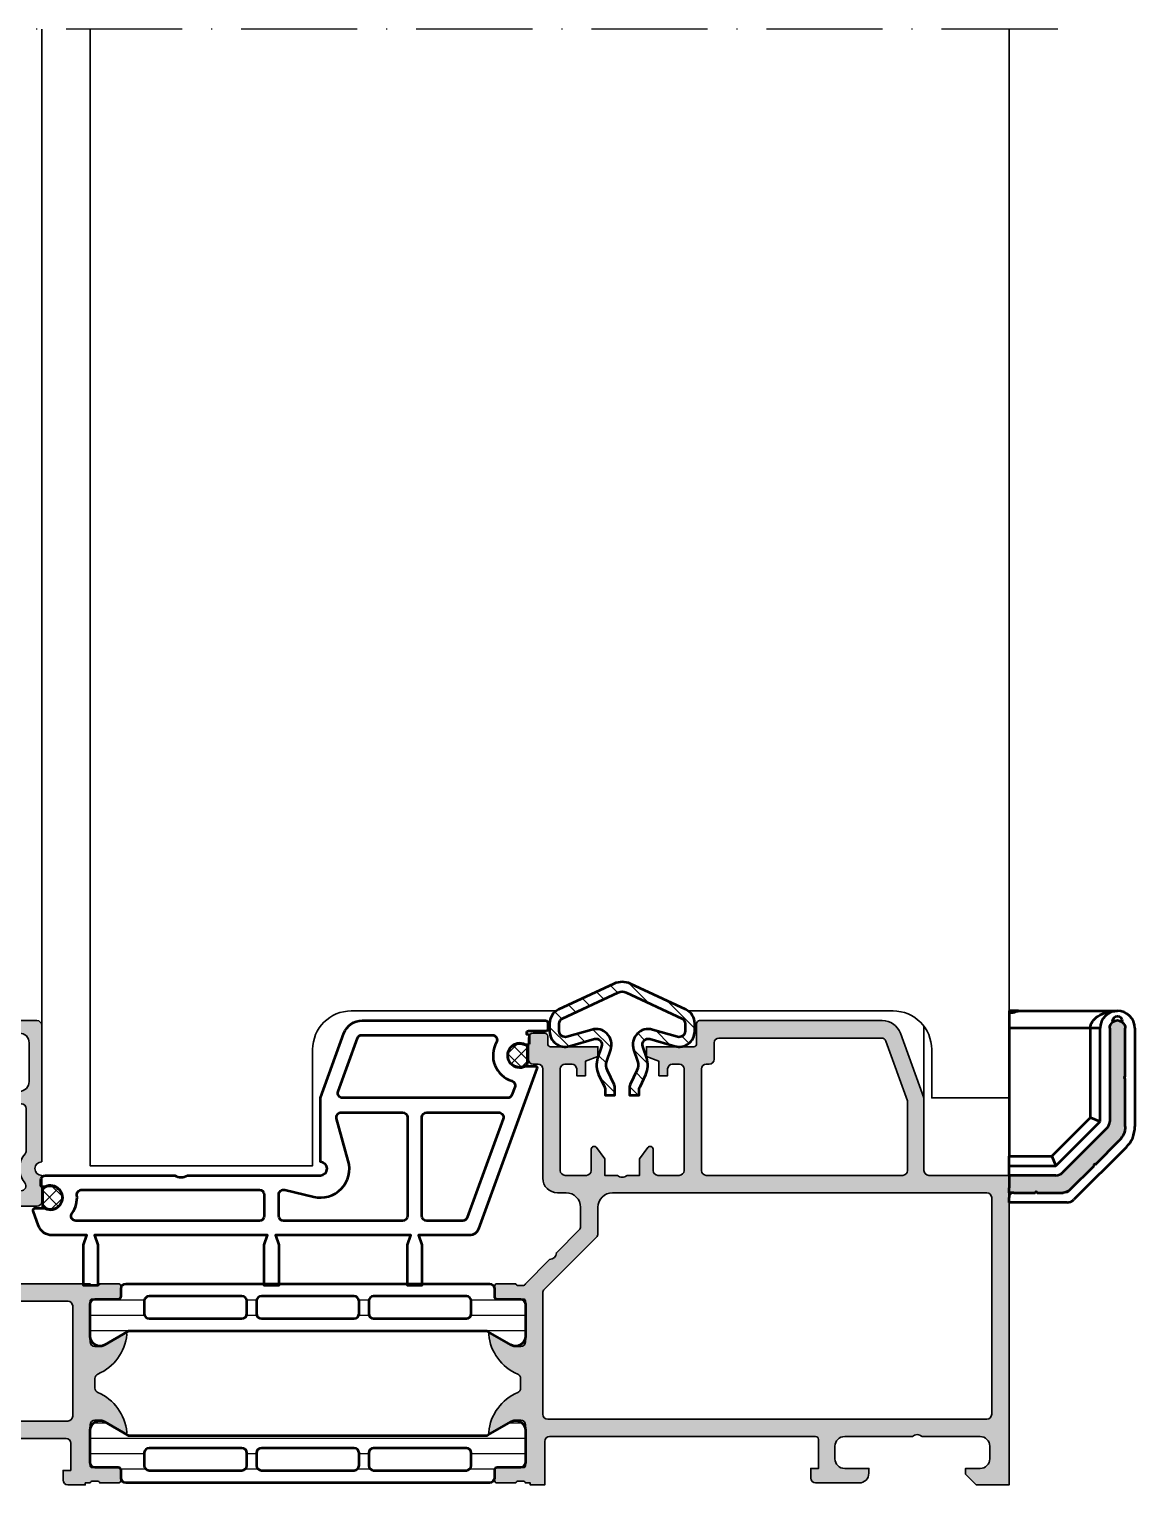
# Model space of a CAD drawing. Header units: millimetres. Extents: x -1189 to 0, y 0 to 841.
# Drawn here: x -390.3 to -276, y 382.5 to 533 of the extents above; entities that cross this region are included whole.
import ezdxf

# ---------------------------------------------------------------- set-up
doc = ezdxf.new("R2010")
doc.units = ezdxf.units.MM
doc.linetypes.add('ACAD_ISO10W100', pattern=[18, 12, -3, 0, -3])
for name, color, linetype, lineweight in [('S03_AL_Kontur', 255, 'Continuous', 35), ('S04_AL_Schraffur', 253, 'Continuous', 25), ('S07_Isolation_Kontur', 91, 'Continuous', 50), ('S08_Isolation_Schraffur', 103, 'Continuous', 25), ('S09_KS_Kontur', 254, 'Continuous', 50), ('S11_Stahl_Kontur', 62, 'Continuous', 50), ('S12_Stahl_Schraffur', 181, 'Continuous', 25), ('S13_Zubehör_Kontur', 32, 'Continuous', 50), ('S14_Zubehör_Schraffur', 33, 'Continuous', 25), ('S18_Mittellinie', 10, 'ACAD_ISO10W100', 25)]:
    doc.layers.add(name, color=color, linetype=linetype, lineweight=lineweight)

# ---------------------------------------------------------------- blocks, each defined once
blk = doc.blocks.new('278388_s')
at = {"layer": 'S09_KS_Kontur'}
for points in [[(57.10000000000001, -13.3), (43.75000000000001, -13.3, -0.3076923076923076), (42.45000000000001, -13.3), (28.70000000000001, -13.30000000000001, -0.9999999999999999), (28.70000000000001, -11.90000000000001), (28.70000000000001, -5.300000000000013), (26.26720829102279, 1.384040286651324, 0.315298788878986), (24.38782304945099, 2.699999999999992), (5.399999999999999, 2.699999999999996, 0.414213562373095), (5.200000000000003, 2.499999999999996), (5.200000000000003, 1.799999999999997, 0.414213562373095), (5.399999999999999, 1.600000000000001), (7.20000000000001, 1.600000000000001, -0.414213562373095), (7.400000000000013, 1.400000000000002), (7.400000000000013, 1.300000000000001), (7.29999999999999, 1.300000000000001, 0.414213562373095), (7.100000000000001, 1.099999999999998), (7.100000000000009, 0.4000000000000021, 0.414213562373095), (7.300000000000004, 0.2000000000000064), (7.506282895648113, 0.1999999999999993, -1.67610645850172), (7.506282895648113, -2.000000000000004), (6.500000000000007, -2.000000000000004, 0.5205670505517511), (6.312061475842832, -2.268404028665142), (12.34436441573394, -18.84202014332568, 0.3152987888789835), (13.28405703651985, -19.50000000000001), (18.55, -19.50000000000001), (18.20000000000001, -20.50000000000001), (18.20000000000001, -24.70000000000001), (19.7, -24.70000000000001), (19.7, -20.50000000000001), (19.35, -19.50000000000001), (33.35000000000001, -19.50000000000001), (33.00000000000001, -20.50000000000001), (33.00000000000001, -24.70000000000001), (34.5, -24.70000000000001), (34.5, -20.50000000000001), (34.15000000000001, -19.50000000000001), (52.05, -19.50000000000001), (51.7, -20.50000000000001), (51.7, -24.7), (53.2, -24.7), (53.2, -20.50000000000001), (52.85, -19.50000000000001), (56.41620163808847, -19.50000000000001, 0.3152987888789794), (57.82574056926732, -18.51303021498854), (58.38793852415719, -16.96840402866514, 0.5205670505517473), (58.20000000000001, -16.70000000000001), (57.1937171043519, -16.70000000000001, -1.67610645850172), (57.1937171043519, -14.5), (57.40000000000001, -14.5, 0.414213562373095), (57.60000000000001, -14.3), (57.60000000000001, -13.80000000000001, 0.4142135623730957)], [(8.921792597086366, -3.52433933159835, 0.4276321442748683), (8.601363122527296, -4.172502009006338), (8.891996289155834, -4.971010071662842, 0.3152987888789842), (9.361842599548794, -5.300000000000011), (26.38965933791508, -5.30000000000001, 0.5205670505517468), (26.85950564830804, -4.628989928337173), (24.85766935984392, 0.8710100716628268, 0.3152987888789842), (24.38782304945097, 1.199999999999996), (10.92886903196314, 1.199999999999992, 0.5744007801007793), (10.49365841166112, 0.4538461538461505, -0.4775370097499099)], [(13.51441826433661, -17.67101007166285, 0.3152987888789835), (13.98426457472957, -18.00000000000001), (17.70000000000002, -18.00000000000001, 0.414213562373095), (18.20000000000002, -17.50000000000001), (18.20000000000002, -7.300000000000011, 0.414213562373095), (17.70000000000002, -6.800000000000013), (10.27176818521431, -6.800000000000011, 0.5205670505517468), (9.801921874821346, -7.471010071662846)], [(32.50000000000001, -18.00000000000001, 0.414213562373095), (33.00000000000001, -17.50000000000001), (33.00000000000001, -15.30000000000001, 0.4837796821579622), (32.38525527685007, -14.81334442517398), (29.3884683388996, -15.51993344895614, -0.5704912272526348), (25.8098163986974, -11.79573713826792), (27.02356211242205, -7.434043810288692, 0.4961351372297056), (26.54186484553828, -6.800000000000015), (20.19999999999997, -6.800000000000011, 0.414213562373095), (19.69999999999997, -7.300000000000011), (19.69999999999997, -17.50000000000001, 0.414213562373095), (20.19999999999997, -18.00000000000001)], [(53.86174104033649, -15.34615384615385, 0.4415549928826192), (53.36387577494312, -14.80000000000001), (35.00000000000001, -14.8, 0.414213562373095), (34.5, -15.3), (34.5, -17.50000000000001, 0.414213562373095), (35, -18.00000000000001), (53.96324062531297, -18.00000000000001, 0.6114561170038835), (54.36889591372636, -17.20769230769232, -0.1811548284378415)]]:
    blk.add_lwpolyline(points, format="xyb", close=True, dxfattribs=at)
blk = doc.blocks.new('201316_s')
at = {"layer": 'S12_Stahl_Schraffur'}
h = blk.add_hatch(dxfattribs=at)
h.set_pattern_fill('LINIE', color=256, scale=1.5, angle=45)
h.set_pattern_definition([(45, (0, 0), (-1.060660171779821, 1.060660171779821), [])])
h.paths.add_polyline_path([(2.077381738259301, 5.600219303983444, -0.2216946626429399), (2.9226182617407, 5.600219303983444), (8.653570957044419, 2.927832173639285, -0.2914734195860875), (9, 2.384047501417294), (9, 1.593911516959921, -0.4985816080534317), (8.234617586510089, 1.017154499397147), (5.639973406748524, 1.761156745629724, 0.6026436110770063), (3.680877751186376, -0.2782038491914767), (4.084253120934475, -1.497898290295582, -0.1912124500980058), (4.028200123147645, -2.455492223316115), (3.34369221296335, -3.92342417384987, 0.1095178116832415), (3.25, -4.34604243559057), (3.25, -5.006088483053206), (4.25, -5.006088483053206), (4.25, -4.567737098233511, -0.1095178116832414), (4.34369221296335, -4.145118836492813), (4.934507910184296, -2.878110485056814, 0.1912124500980063), (5.03367859857638, -1.18390583432817), (4.630303228829351, 0.03578860677268736, -0.6026436110770074), (5.364336050924689, 0.7998950496799382), (7.9589802306928, 0.05589280344548264, 0.498581608053432), (10, 1.593911516946793), (10, 2.384047501417303, 0.2914734195860873), (9.076189218785116, 3.834139960675942), (3.345236523481399, 6.506527091020093, 0.2216946626429397), (1.654763476518602, 6.506527091020093), (-4.076189218785118, 3.834139960675941, 0.2914734195860876), (-5, 2.3840475014173), (-5, 1.593911516946793, 0.4985816080534318), (-2.958980230692799, 0.05589280344548264), (-0.36433605092469, 0.7998950496799373, -0.6026436110770071), (0.3696967711706498, 0.03578860677268825), (-0.03367859857637878, -1.183905834328174, 0.191212450098006), (0.06549208981570409, -2.878110485056814), (0.65630778703665, -4.145118836492813, -0.1095178116832416), (0.75, -4.567737098233513), (0.7499999999999998, -5.006088483053205), (1.75, -5.006088483053206), (1.75, -4.34604243559057, 0.109517811683241), (1.65630778703665, -3.923424173849874), (0.9717998768523541, -2.455492223316115, -0.1912124500980057), (0.9157468790655248, -1.497898290295582), (1.319122248813624, -0.2782038491914758, 0.6026436110770063), (-0.6399734067485245, 1.761156745629724), (-3.234617586510088, 1.017154499397147, -0.49858160805343), (-3.999999999999999, 1.593911516959918), (-4.000000000000002, 2.384047501417297, -0.2914734195860887), (-3.653570957044421, 2.92783217363929)])
at = {"layer": 'S11_Stahl_Kontur'}
blk.add_lwpolyline([(0.7499999999999998, -4.567737098233513, 0.1095178116832416), (0.65630778703665, -4.145118836492813), (0.06549208981570498, -2.878110485056815, -0.1912124500980059), (-0.03367859857637923, -1.183905834328176), (0.3696967711706503, 0.0357886067726895, 0.6026436110770065), (-0.3643360509246896, 0.7998950496799379), (-2.9589802306928, 0.05589280344548292, -0.4985816080534317), (-5, 1.593911516946794), (-5, 2.3840475014173, -0.2914734195860873), (-4.07618921878512, 3.83413996067594), (1.654763476518601, 6.506527091020093, -0.2216946626429398), (3.345236523481399, 6.506527091020093), (9.076189218785121, 3.83413996067594, -0.2914734195860868), (10, 2.3840475014173), (10, 1.593911516946794, -0.4985816080534316), (7.9589802306928, 0.05589280344548292), (5.36433605092469, 0.7998950496799375, 0.6026436110770066), (4.63030322882935, 0.0357886067726896), (5.03367859857638, -1.183905834328175, -0.1912124500980058), (4.934507910184296, -2.878110485056813), (4.34369221296335, -4.145118836492813, 0.1095178116832414), (4.25, -4.567737098233512), (4.25, -5.006088483053206), (3.25, -5.006088483053206), (3.25, -4.346042435590571, -0.1095178116832415), (3.34369221296335, -3.923424173849872), (4.028200123147645, -2.455492223316116, 0.1912124500980061), (4.084253120934475, -1.49789829029558), (3.680877751187447, -0.2782038491947153, -0.6026436110770066), (5.639973406745247, 1.761156745630663), (8.234617586509799, 1.01715449939723, 0.4985816080535005), (9, 1.593911516959752), (9, 2.3840475014173, 0.291473419586085), (8.653570957044419, 2.927832173639285), (2.922618261740699, 5.600219303983444, 0.2216946626429397), (2.077381738259301, 5.600219303983444), (-3.653570957044421, 2.92783217363929, 0.2914734195860875), (-4.000000000000002, 2.3840475014173), (-3.999999999999999, 1.593911516959751, 0.4985816080535), (-3.234617586509799, 1.01715449939723), (-0.6399734067452467, 1.761156745630664, -0.6026436110770066), (1.319122248812553, -0.2782038491947145), (0.9157468790655248, -1.497898290295581, 0.1912124500980059), (0.9717998768523546, -2.455492223316116), (1.656307787036649, -3.92342417384987, -0.1095178116832415), (1.75, -4.34604243559057), (1.75, -5.006088483053206), (0.7499999999999998, -5.006088483053206)], format="xyb", close=True, dxfattribs=at)
blk = doc.blocks.new('244058_s_2')
at = {"layer": 'S14_Zubehör_Schraffur'}
h = blk.add_hatch(dxfattribs=at)
h.set_pattern_fill('NETZ', color=256, angle=45, style=0)
h.set_pattern_definition([(45, (0, 0), (-0.7071067811865475, 0.7071067811865476), []), (135, (0, 0), (-0.7071067811865476, -0.7071067811865475), [])])
h.paths.add_polyline_path([(-0.9492760399378058, -0.7899999999999995), (0.9492760399378045, -0.7900000000000011, 2.133204584129894)])
at = {"layer": 'S13_Zubehör_Kontur'}
blk.add_lwpolyline([(0.9492760399378045, -0.7900000000000011, 2.133204584129894), (-0.9492760399378058, -0.7899999999999995)], format="xyb", close=True, dxfattribs=at)
blk = doc.blocks.new('460570_s')
at = {"layer": 'S04_AL_Schraffur'}
h = blk.add_hatch(color=256, dxfattribs=at)
h.dxf.hatch_style = 1
h.paths.add_polyline_path([(5, -2.999999999999993), (5, -9, -0.4000000000000001), (5, -10), (5, -16.99999999999999, -0.4142135623730966), (3.999999999999995, -17.99999999999999), (2.699999999999996, -17.99999999999999, -0.4142135623730933), (1.700000000000003, -16.99999999999999), (1.700000000000003, -14.5), (1.200000000000006, -14.5, 0.4142135623730961), (0.2000000000000028, -15.5), (0.2000000000000028, -20, 0.414213562373095), (0.7000000000000028, -20.5), (1.700000000000003, -20.5), (1.700000000000003, -19.7), (4.699999999999998, -19.7, -0.4142135623730958), (5, -20), (5, -47.5, -0.4142135623730951), (4.5, -48), (0, -47.99999999999999), (0, -49.49999999999999), (0.200000000000002, -49.49999999999999), (0.2000000000000028, -50, -0.317837245195783), (0.4000000000000057, -50.28284271247462), (0.4000000000000057, -50.71715728752537, -0.3178372451957815), (0.2000000000000028, -51), (0.2000000000000028, -52.89999999999996, 0.4142135623730916), (0.5000000000000462, -53.2), (1.489999999999949, -53.2, 0.4142135623730917), (1.789999999999992, -52.89999999999996), (1.789999999999992, -50.2, -0.4142135623730938), (1.989999999999996, -50), (6.200000000000003, -50, -0.4142135623730951), (6.700000000000003, -50.5), (6.700000000000003, -51.2), (5.31850454237764, -53.59282032302755, 0.610538150009779), (5.451652206214043, -53.79933547526509, 0.2729350733202792), (9.553570208644034, -50.80212650705489, -0.2994790679379201), (10.01275000000002, -50.49999999999999), (10.98725000000001, -50.5, -0.2994790679379131), (11.44642979135597, -50.8021265070549, 0.2729350733202783), (15.54834779378595, -53.79933547526509, 0.6105381500097714), (15.68149545762236, -53.59282032302755), (14.3, -51.19999999999999), (14.3, -50.49999999999999, -0.414213562373093), (14.79999999999999, -49.99999999999999), (19.01000000000001, -49.99999999999999, -0.4142135623730952), (19.21, -50.19999999999999), (19.21, -52.89999999999995, 0.4142135623730917), (19.51000000000004, -53.19999999999999), (20.49999999999996, -53.2, 0.4142135623730935), (20.8, -52.89999999999996), (20.8, -51, -0.3178372451957768), (20.6, -50.71715728752537), (20.6, -50.28284271247461, -0.3178372451957783), (20.79999999999999, -49.99999999999999), (23.29644660940672, -47.50355339059327, -0.4000000000000061), (24.00355339059327, -46.79644660940672), (26.35355339059324, -44.44644660940672, -0.1989123673796561), (26.70710678118652, -44.3), (28.7, -44.3, -0.4142135623730951), (30.2, -45.8), (30.2, -46.70000000000655, 0.4142135623730951), (31.7, -48.20000000000655), (42.99999999998175, -48.20000000000655, -0.4142135623730951), (43.49999999998175, -48.70000000000655), (43.49999999998175, -49.20000000000696, 0.4142135623730951), (43.99999999998175, -49.70000000000695), (46.19999999999698, -49.70000000000695, 0.414213562373091), (46.69999999999697, -49.20000000000697), (46.69999999999698, -48.00000000000942, 0.4142135623730882), (46.39999999999699, -47.70000000000942), (45.5999999999923, -47.70000000000942, -0.4142135623730951), (45.29999999999229, -47.40000000000943), (45.2999999999923, -42.50000000000803), (44.29999999999072, -42.50000000000803), (43.79999999999229, -43.80000000000643), (42.29999999998175, -43.80000000000643), (42.29999999998175, -44.70000000000644), (42.99999999998176, -44.70000000000645, -0.414213562373091), (43.49999999998175, -45.20000000000645), (43.49999999998175, -45.90000000000627, -0.414213562373091), (42.99999999998175, -46.40000000000627), (32.5, -46.40000000000627, -0.414213562373093), (32, -45.90000000000627), (32.00000000000001, -43.70000000000626, -0.4142135623730951), (32.50000000000001, -43.20000000000626), (34.6999999999999, -43.20000000000626, 0.7259829151369593), (34.87669106456669, -42.65755357767266), (33.70000000000001, -41.80000000000625), (32.00000000000001, -41.80000000000625), (32, -40.50000000000001, -0.4000000000000042), (32.00000000000001, -39.5), (32.00000000000001, -38.20000000000518), (33.7, -38.20000000000518), (34.87669106456669, -37.34244642233878, 0.7259829151369608), (34.69999999999989, -36.80000000000518), (32.50000000000001, -36.80000000000518, -0.4142135623730951), (32.00000000000001, -36.30000000000518), (32.00000000000001, -34.10000000000518, -0.4142135623730951), (32.50000000000001, -33.60000000000518), (42.99999999998175, -33.60000000000518, -0.4142135623730951), (43.49999999998175, -34.10000000000518), (43.49999999998175, -34.800000000005, -0.4142135623730951), (42.99999999998175, -35.300000000005), (42.29999999998175, -35.300000000005), (42.29999999998175, -36.20000000000501), (43.79999999999229, -36.200000000005), (44.29999999999232, -37.50000000000712), (45.29999999999229, -37.50000000000712), (45.29999999999232, -32.60000000000656, -0.4142135623730917), (45.59999999999231, -32.30000000000656), (47.69999999999453, -32.30000000000656, 0.414213562373102), (47.99999999999454, -32.00000000000656), (47.99999999999454, -13.11217695055421, 0.315298788878866), (46.68404028664668, -11.23279170898268), (40.00000000000728, -8.800000000006563), (32.49999999999626, -8.800000000006555, -0.4142135623730951), (31.99999999999626, -8.300000000006555), (31.99999999999626, 4.840202025355337, -0.1989123673796581), (32.29289321880972, 5.547308806541883), (36.85269119345439, 10.10710678118655, -0.198912367379658), (37.55979797464094, 10.40000000000001), (47.19999999999453, 10.40000000000001, 1), (47.19999999999453, 12), (37.02842712474245, 12, 0.1989123673796581), (35.61421356236935, 11.41421356237309), (30.78578643762317, 6.585786437626911, 0.1989123673796579), (30.19999999999627, 5.171572875253818), (30.19999999999627, 0.5000000000000067, -0.4142135623730947), (29.69999999999627, 7.105427357601002e-15), (0, 2.220446049250313e-16), (8.881784197001252e-16, -3.400000000000006), (1.099999999999995, -4.5), (1.700000000000002, -4.5), (1.700000000000003, -2.999999999999993, -0.414213562373095), (2.700000000000003, -1.999999999999993), (4, -1.999999999999993, -0.414213562373095)])
h.paths.add_polyline_path([(7.299999999997453, -1.799999999999997), (29.70000000000253, -1.799999999999997, -0.4142135623730952), (30.20000000000253, -2.299999999999997), (30.20000000000253, -41, -0.4142135623730951), (28.70000000000253, -42.5), (25.96152236891496, -42.5, 0.1989123673796593), (25.60796897832169, -42.64644660940673), (20.20086219713515, -48.05355339059327, -0.1989123673796626), (19.84730880654188, -48.2), (7.299999999997453, -48.2, -0.4142135623730951), (6.799999999997453, -47.7), (6.799999999997453, -2.299999999999997, -0.4142135623730948)], flags=16)
h.paths.add_polyline_path([(32.49999999999628, -10.50000000000081), (39.70024413279679, -10.50000000000092), (45.87101007166203, -12.74597512437632, -0.3152987888787999), (46.19999999999888, -13.21582143476915), (46.19999999999887, -30.00000000000433, -0.4142135623732179), (45.69999999999855, -30.50000000000443), (43.99999999999332, -30.5000000000037, 0.4142135623732137), (43.49999999999312, -31.0000000000037), (43.49999999999311, -31.30000000000642, -0.4142135623730888), (42.99999999999311, -31.80000000000641), (32.49999999999626, -31.80000000000641, -0.4142135623730951), (31.99999999999626, -31.30000000000641), (31.99999999999626, -11.00000000000081, -0.4142135623730992)], flags=16)
at = {"layer": 'S03_AL_Kontur'}
for points in [[(9.553570208644032, -50.8021265070549, -0.2729350733202786), (5.45165220621405, -53.79933547526509, -0.6105381500097667), (5.318504542377639, -53.59282032302755), (6.700000000000003, -51.2), (6.700000000000003, -50.5, 0.414213562373095), (6.200000000000003, -50), (1.989999999999995, -50, 0.414213562373082), (1.789999999999992, -50.2), (1.789999999999992, -52.89999999999996, -0.414213562373095), (1.489999999999952, -53.2), (0.5000000000000426, -53.2, -0.414213562373095), (0.2000000000000028, -52.89999999999996), (0.2000000000000028, -51, 0.3178372451957749), (0.4000000000000057, -50.71715728752538), (0.4000000000000057, -50.28284271247462, 0.3178372451957829), (0.2000000000000028, -50), (0.2000000000000028, -49.5), (0, -49.49999999999999), (0, -48), (4.5, -48, 0.414213562373095), (5, -47.5), (5, -20, 0.414213562373095), (4.700000000000003, -19.7), (1.700000000000003, -19.7), (1.700000000000003, -20.5), (0.7000000000000028, -20.5, -0.414213562373095), (0.2000000000000028, -20), (0.2000000000000028, -15.5, -0.414213562373095), (1.200000000000003, -14.5), (1.700000000000003, -14.5), (1.700000000000003, -16.99999999999999, 0.4142135623730937), (2.700000000000003, -17.99999999999999), (4, -17.99999999999999, 0.414213562373095), (5, -16.99999999999999), (5, -10, 0.4000000000000001), (5, -9), (5, -2.999999999999993, 0.414213562373095), (4, -1.999999999999993), (2.700000000000003, -1.999999999999993, 0.414213562373095), (1.700000000000003, -2.999999999999993), (1.700000000000003, -4.5), (1.099999999999994, -4.5), (0, -3.400000000000006), (0, 0), (29.69999999999627, 7.105427357601002e-15, 0.414213562373095), (30.19999999999627, 0.5000000000000071), (30.19999999999627, 5.171572875253815, -0.1989123673796578), (30.78578643762317, 6.585786437626908), (35.61421356236935, 11.41421356237309, -0.1989123673796582), (37.02842712474245, 12), (47.19999999999453, 12, -0.9999999999999999), (47.19999999999453, 10.40000000000001), (37.55979797464092, 10.40000000000001, 0.1989123673796578), (36.85269119345438, 10.10710678118654), (32.29289321880972, 5.547308806541885, 0.1989123673796581), (31.99999999999626, 4.840202025355339), (31.99999999999626, -8.300000000006555, 0.414213562373095), (32.49999999999626, -8.800000000006555), (40.00000000000728, -8.800000000006563), (46.68404028664667, -11.23279170898268, -0.3152987888788661), (47.99999999999454, -13.1121769505542), (47.99999999999454, -32.00000000000656, -0.414213562373095), (47.69999999999453, -32.30000000000656), (45.59999999999231, -32.30000000000656, 0.414213562373095), (45.29999999999232, -32.60000000000656), (45.2999999999923, -37.50000000000712), (44.29999999999231, -37.50000000000712), (43.79999999999229, -36.200000000005), (42.29999999998175, -36.200000000005), (42.29999999998175, -35.300000000005), (42.99999999998175, -35.300000000005, 0.414213562373095), (43.49999999998175, -34.800000000005), (43.49999999998175, -34.10000000000518, 0.414213562373095), (42.99999999998175, -33.60000000000518), (32.50000000000001, -33.60000000000518, 0.414213562373095), (32.00000000000001, -34.10000000000518), (32.00000000000001, -36.30000000000518, 0.414213562373095), (32.50000000000001, -36.80000000000518), (34.6999999999999, -36.80000000000518, -0.7259829151369751), (34.87669106456669, -37.34244642233879), (33.7, -38.20000000000518), (32.00000000000001, -38.20000000000518), (32.00000000000001, -39.5, 0.4000000000000002), (32, -40.5), (32.00000000000001, -41.80000000000625), (33.7, -41.80000000000625), (34.87669106456669, -42.65755357767265, -0.7259829151369738), (34.6999999999999, -43.20000000000626), (32.50000000000001, -43.20000000000626, 0.414213562373095), (32.00000000000001, -43.70000000000626), (32, -45.90000000000627, 0.414213562373095), (32.5, -46.40000000000627), (42.99999999998175, -46.40000000000627, 0.414213562373095), (43.49999999998175, -45.90000000000627), (43.49999999998175, -45.20000000000644, 0.414213562373095), (42.99999999998175, -44.70000000000645), (42.29999999998175, -44.70000000000644), (42.29999999998175, -43.80000000000643), (43.79999999999229, -43.80000000000643), (44.29999999999072, -42.50000000000803), (45.2999999999923, -42.50000000000803), (45.2999999999923, -47.40000000000943, 0.414213562373095), (45.59999999999231, -47.70000000000942), (46.39999999999699, -47.70000000000942, -0.414213562373095), (46.69999999999698, -48.00000000000943), (46.69999999999698, -49.20000000000697, -0.414213562373095), (46.19999999999698, -49.70000000000695), (43.99999999998174, -49.70000000000695, -0.414213562373095), (43.49999999998175, -49.20000000000695), (43.49999999998175, -48.70000000000655, 0.414213562373095), (42.99999999998175, -48.20000000000655), (31.7, -48.20000000000655, -0.414213562373095), (30.2, -46.70000000000655), (30.2, -45.8, 0.414213562373095), (28.7, -44.3), (26.70710678118652, -44.3, 0.198912367379658), (26.35355339059325, -44.44644660940672), (24.00355339059327, -46.79644660940673, 0.4000000000000021), (23.29644660940672, -47.50355339059327), (20.8, -49.99999999999999, 0.3178372451957806), (20.6, -50.28284271247461), (20.6, -50.71715728752537, 0.3178372451957768), (20.8, -51), (20.8, -52.89999999999996, -0.414213562373095), (20.49999999999996, -53.2), (19.51000000000005, -53.2, -0.414213562373095), (19.21, -52.89999999999996), (19.21, -50.2, 0.414213562373095), (19.01000000000001, -50), (14.8, -49.99999999999999, 0.414213562373095), (14.3, -50.49999999999999), (14.3, -51.19999999999999), (15.68149545762236, -53.59282032302755, -0.6105381500097667), (15.54834779378595, -53.79933547526509, -0.2729350733202783), (11.44642979135597, -50.8021265070549, 0.2994790679379188), (10.98725, -50.5), (10.01275000000001, -50.49999999999999, 0.2994790679379203)], [(30.20000000000253, -2.299999999999997, 0.4142135623730954), (29.70000000000253, -1.799999999999997), (7.299999999997453, -1.799999999999997, 0.414213562373095), (6.799999999997453, -2.299999999999997), (6.799999999997453, -47.7, 0.414213562373095), (7.299999999997453, -48.2), (19.84730880654189, -48.2, 0.198912367379658), (20.20086219713516, -48.05355339059327), (25.6079689783217, -42.64644660940672, -0.198912367379658), (25.96152236891498, -42.5), (28.70000000000253, -42.5, 0.414213562373095), (30.20000000000253, -41)], [(42.99999999999311, -31.80000000000641, 0.414213562373095), (43.49999999999311, -31.30000000000641), (43.49999999999311, -31.0000000000037, -0.414213562373095), (43.99999999999311, -30.5000000000037), (45.69999999999866, -30.50000000000443, 0.414213562373095), (46.19999999999887, -30.00000000000443), (46.19999999999887, -13.21582143476915, 0.3152987888787992), (45.87101007166203, -12.74597512437632), (39.7002441327968, -10.50000000000092), (32.49999999999627, -10.50000000000081, 0.414213562373095), (31.99999999999626, -11.00000000000081), (31.99999999999626, -31.30000000000641, 0.414213562373095), (32.49999999999626, -31.80000000000641)]]:
    blk.add_lwpolyline(points, format="xyb", close=True, dxfattribs=at)
blk = doc.blocks.new('460500_s')
at = {"layer": 'S04_AL_Schraffur'}
h = blk.add_hatch(color=256, dxfattribs=at)
h.dxf.hatch_style = 1
h.paths.add_polyline_path([(19.01, 10), (14.8, 9.999999999999998, -0.4142135623730956), (14.3, 10.5), (14.3, 11.2), (15.68149545762236, 13.59282032302755, 0.6114836639242047), (15.5479693045101, 13.79929768684223, 0.2722661568599596), (11.45923187862705, 10.80224742936023, -0.299550807458408), (11, 10.5), (10, 10.5, -0.2995508074584084), (9.540768121372949, 10.80224742936023, 0.2722661568599596), (5.452030695489896, 13.79929768684223, 0.6114836639242104), (5.318504542377635, 13.59282032302755), (6.699999999999999, 11.2), (6.700000000000001, 10.5, -0.4142135623730958), (6.200000000000001, 10), (1.990000000000002, 10, -0.4142135623730978), (1.789999999999999, 10.2), (1.789999999999999, 12.89999999999996, 0.4142135623730951), (1.489999999999959, 13.2), (0.5000000000000391, 13.2, 0.4142135623730943), (0.1999999999999993, 12.89999999999996), (0.1999999999999993, 11, -0.3178372451957803), (0.399999999999995, 10.71715728752538), (0.3999999999999986, 10.28284271247462, -0.3178372451957837), (0.1999999999999993, 10), (0.1999999999999957, 9.500000000000002), (-3.552713678800501e-15, 9.5), (0, 7.699999999999999, 0.4142135623730939), (0.5, 7.199999999999999), (1.5, 7.199999999999999), (1.5, 8), (4.299999999999999, 8, -0.4142135623730951), (4.799999999999999, 7.5), (4.800000000000001, -7.5, -0.4142135623730951), (4.300000000000001, -8), (1.5, -8), (1.5, -7.199999999999999), (0.5, -7.199999999999999, 0.4142135623730951), (0, -7.699999999999999), (-7.105427357601002e-15, -9.5), (0.1999999999999993, -9.5), (0.1999999999999993, -10, -0.3178372451957755), (0.399999999999995, -10.28284271247461), (0.4000000000000021, -10.71715728752537, -0.3178372451957896), (0.1999999999999993, -11), (0.2000000000000028, -12.89999999999996, 0.4142135623730951), (0.5000000000000462, -13.2), (1.489999999999959, -13.2, 0.4142135623730951), (1.789999999999999, -12.89999999999996), (1.790000000000003, -10.2, -0.4142135623731004), (1.990000000000002, -10), (6.199999999999999, -10, -0.4142135623730961), (6.699999999999999, -10.5), (6.699999999999999, -11.2), (5.318504542377635, -13.59282032302755, 0.6114836639242105), (5.452030695489896, -13.79929768684223, 0.2722661568599594), (9.54076812137295, -10.80224742936024, -0.2995508074584111), (10, -10.5), (11.00000000000001, -10.50000000000001, -0.299550807458404), (11.45923187862704, -10.80224742936023, 0.2722661568599596), (15.5479693045101, -13.79929768684223, 0.6114836639242098), (15.68149545762236, -13.59282032302755), (14.3, -11.2), (14.3, -10.5, -0.4142135623730951), (14.8, -10), (19.01, -10, -0.4142135623730952), (19.21, -10.2), (19.21, -12.89999999999996, 0.4142135623730924), (19.51000000000004, -13.2), (20.49999999999996, -13.2, 0.4142135623730939), (20.8, -12.89999999999997), (20.8, -11, -0.3178372451957806), (20.6, -10.71715728752538), (20.6, -10.28284271247461, -0.3178372451957785), (20.8, -10), (20.8, -2.299999999999995, -0.4142135623730955), (21.3, -1.799999999999997), (28.3, -1.800000000000002, -0.4142135623730951), (28.8, -2.300000000000001), (28.8, -4.500000000000007, 0.4142135623730961), (29.3, -5.000000000000007), (32.00000000000001, -5.000000000000007, -1), (33.40000000000001, -5.000000000000007), (47.5, -5, 0.414213562373097), (48.00000000000001, -4.499999999999996), (48.00000000000001, -0.5000000000000036, 0.4142135623730951), (47.5, 0), (46.2, -1.77635683940025e-15, 0.4142135623730951), (45.7, -0.5), (45.7, -1), (46.70000000000001, -0.9999999999999982), (46.7, -2.700000000000003, -0.4142135623730944), (45.7, -3.700000000000001), (41.7, -3.699999999999999, -0.4142135623730957), (40.7, -2.700000000000001), (40.7, -1.000000000000002), (41.70000000000001, -1), (41.7, -0.4999999999999929, 0.4142135623730913), (41.2, 0), (38.39983499146248, -3.552713678800501e-15, 0.4744978678081352), (37.90993704290584, -0.6000000000000707, 0.474497867808033), (38.39983499146248, -1.199999999999998), (38.89982605761438, -1.200000000000001, -0.414213562373093), (39.39982605761438, -1.699999999999996), (39.39982605761438, -2.900000000000009, -0.414213562373095), (38.89982605761438, -3.400000000000006), (34.55202591774521, -3.400000000000009, -0.1826758136815987), (34.22130700386214, -3.275000000000009, 0.3709772049447832), (31.22142857142858, -3.238231987288845, -0.6371021646145837), (30.40000000000001, -2.855238941047288), (30.40000000000001, -0.5000000000000018, 0.4142135623730962), (29.90000000000001, 1.77635683940025e-15), (21.3, 7.105427357601002e-15, -0.4142135623730944), (20.8, 0.5), (20.8, 10.00000000000001, -0.3178372451957777), (20.6, 10.28284271247462), (20.6, 10.71715728752538, -0.3178372451957868), (20.8, 11), (20.8, 12.89999999999996, 0.4142135623730951), (20.49999999999996, 13.2), (19.51000000000004, 13.2, 0.4142135623730951), (19.21, 12.89999999999996), (19.21, 10.2, -0.4142135623730949)])
h.paths.add_polyline_path([(19.00000000000001, 7.700000000000001), (19.00000000000001, -7.700000000000003, -0.4142135623730951), (18.50000000000001, -8.200000000000003), (7.100000000000001, -8.199999999999996, -0.4142135623730951), (6.600000000000001, -7.699999999999996), (6.600000000000001, 7.699999999999996, -0.4142135623730951), (7.100000000000001, 8.199999999999996), (18.50000000000001, 8.200000000000001, -0.414213562373095)], flags=16)
at = {"layer": 'S03_AL_Kontur'}
for points in [[(41.70000000000001, -1.000000000000001), (40.7, -1.000000000000002), (40.7, -2.700000000000002, 0.414213562373095), (41.7, -3.699999999999998), (45.7, -3.700000000000001, 0.4142135623730954), (46.7, -2.7), (46.70000000000001, -0.9999999999999998), (45.7, -0.9999999999999998), (45.7, -0.4999999999999982, -0.414213562373095), (46.2, 0), (47.5, 0, -0.414213562373095), (48.00000000000001, -0.5000000000000003), (48.00000000000001, -4.500000000000001, -0.414213562373095), (47.5, -5), (33.40000000000001, -5.000000000000007, 0.9999999999999999), (32.00000000000001, -5.000000000000007), (29.3, -5.000000000000005, -0.414213562373095), (28.8, -4.500000000000005), (28.8, -2.300000000000001, 0.414213562373095), (28.3, -1.800000000000002), (21.3, -1.799999999999997, 0.4142135623730952), (20.8, -2.299999999999997), (20.8, -10, 0.3178372451957852), (20.6, -10.28284271247462), (20.6, -10.71715728752538, 0.3178372451957806), (20.8, -11), (20.8, -12.89999999999996, -0.414213562373095), (20.49999999999996, -13.2), (19.51000000000004, -13.2, -0.414213562373095), (19.21, -12.89999999999996), (19.21, -10.2, 0.414213562373095), (19.01, -10), (14.8, -9.999999999999998, 0.414213562373095), (14.3, -10.5), (14.3, -11.2), (15.68149545762236, -13.59282032302755, -0.6114836639242075), (15.5479693045101, -13.79929768684223, -0.2722661568599596), (11.45923187862704, -10.80224742936023, 0.2995508074584078), (11, -10.50000000000001), (9.999999999999998, -10.5, 0.2995508074584078), (9.540768121372949, -10.80224742936023, -0.2722661568599595), (5.452030695489896, -13.79929768684223, -0.6114836639242103), (5.318504542377635, -13.59282032302755), (6.7, -11.2), (6.7, -10.5, 0.414213562373095), (6.200000000000001, -10), (1.99, -10, 0.414213562373095), (1.789999999999999, -10.2), (1.789999999999998, -12.89999999999996, -0.414213562373095), (1.489999999999958, -13.2), (0.5000000000000381, -13.2, -0.414213562373095), (0.1999999999999981, -12.89999999999996), (0.1999999999999992, -11, 0.317837245195783), (0.4000000000000008, -10.71715728752538), (0.3999999999999999, -10.28284271247462, 0.3178372451957843), (0.1999999999999999, -9.999999999999998), (0.1999999999999996, -9.500000000000002), (-3.33066907387547e-15, -9.5), (-4.163336342344337e-16, -7.7, -0.414213562373095), (0.5000000000000003, -7.199999999999999), (1.5, -7.199999999999999), (1.5, -8), (4.300000000000001, -8, 0.414213562373095), (4.800000000000002, -7.5), (4.799999999999999, 7.5, 0.414213562373095), (4.299999999999999, 8), (1.500000000000001, 8), (1.5, 7.199999999999999), (0.4999999999999996, 7.199999999999999, -0.4142135623730944), (-1.110223024625157e-15, 7.7), (-3.33066907387547e-15, 9.5), (0.1999999999999996, 9.500000000000002), (0.1999999999999996, 10, 0.317837245195782), (0.3999999999999986, 10.28284271247462), (0.3999999999999998, 10.71715728752538, 0.317837245195783), (0.1999999999999993, 11), (0.1999999999999985, 12.89999999999996, -0.414213562373095), (0.5000000000000382, 13.2), (1.489999999999958, 13.2, -0.414213562373095), (1.789999999999998, 12.89999999999996), (1.79, 10.2, 0.414213562373095), (1.990000000000001, 10), (6.200000000000001, 10, 0.414213562373095), (6.700000000000001, 10.5), (6.7, 11.2), (5.318504542377635, 13.59282032302755, -0.6114836639242103), (5.452030695489895, 13.79929768684223, -0.2722661568599595), (9.540768121372949, 10.80224742936023, 0.2995508074584076), (9.999999999999998, 10.5), (11, 10.5, 0.2995508074584081), (11.45923187862705, 10.80224742936023, -0.2722661568599596), (15.5479693045101, 13.79929768684223, -0.6114836639242075), (15.68149545762236, 13.59282032302755), (14.3, 11.2), (14.3, 10.5, 0.414213562373095), (14.8, 9.999999999999998), (19.01, 10, 0.414213562373095), (19.21, 10.2), (19.21, 12.89999999999996, -0.414213562373095), (19.51000000000004, 13.2), (20.49999999999996, 13.2, -0.414213562373095), (20.8, 12.89999999999996), (20.8, 11, 0.3178372451957824), (20.6, 10.71715728752539), (20.6, 10.28284271247462, 0.3178372451957793), (20.8, 10.00000000000001), (20.8, 0.4999999999999993, 0.414213562373095), (21.3, 5.551115123125783e-15), (29.9, 5.551115123125783e-16, -0.414213562373095), (30.40000000000001, -0.4999999999999994), (30.40000000000001, -2.855238941047287, 0.6371021646145838), (31.22142857142858, -3.238231987288843, -0.3709772049447835), (34.22130700386214, -3.275000000000008, 0.1826758136815992), (34.55202591774522, -3.400000000000007), (38.89982605761438, -3.400000000000006, 0.414213562373095), (39.39982605761438, -2.900000000000006), (39.39982605761438, -1.7, 0.414213562373095), (38.89982605761438, -1.200000000000002), (38.39983499146248, -1.2, -0.414213562373095), (37.89983499146248, -0.7), (37.89983499146248, -0.5000000000000031, -0.414213562373095), (38.39983499146249, -3.05311331771918e-15), (41.2, -2.220446049250313e-15, -0.4142135623730944), (41.7, -0.4999999999999993)], [(18.50000000000001, -8.200000000000001, 0.414213562373095), (19.00000000000001, -7.700000000000001), (19.00000000000001, 7.700000000000001, 0.414213562373095), (18.50000000000001, 8.200000000000001), (7.100000000000001, 8.199999999999996, 0.414213562373095), (6.600000000000001, 7.699999999999996), (6.600000000000001, -7.699999999999996, 0.414213562373095), (7.100000000000001, -8.199999999999998)]]:
    blk.add_lwpolyline(points, format="xyb", close=True, dxfattribs=at)
blk = doc.blocks.new('460510_s')
at = {"layer": 'S04_AL_Schraffur'}
h = blk.add_hatch(color=256, dxfattribs=at)
h.dxf.hatch_style = 1
edge = h.paths.add_edge_path()
edge.add_line((26, -2.498001805406602e-15), (26, -3.400000000000003))
edge.add_line((26, -3.400000000000003), (24.9, -4.500000000000003))
edge.add_line((24.9, -4.500000000000003), (24.3, -4.500000000000001))
edge.add_line((24.3, -4.500000000000001), (24.3, -2.999999999999993))
edge.add_arc((23.3, -2.999999999999992), 1, 0, 90)
edge.add_line((23.3, -1.999999999999992), (22, -1.999999999999993))
edge.add_arc((22, -2.999999999999993), 1, 90, 179.9999999999999)
edge.add_line((21, -2.999999999999992), (21, -9.000000000000002))
edge.add_arc((21.525, -9.500000000000002), 0.7250000000000015, 136.3971810272965, 223.6028189727035)
edge.add_line((21, -10), (21, -17))
edge.add_arc((22, -17), 1.000000000000004, 179.9999999999998, 270)
edge.add_line((22, -18), (23.3, -17.99999999999999))
edge.add_arc((23.3, -16.99999999999999), 1, 270, 360)
edge.add_line((24.3, -16.99999999999999), (24.3, -14.5))
edge.add_line((24.3, -14.5), (24.8, -14.5))
edge.add_arc((24.8, -15.5), 1, -1.1368683772161603e-13, 90, ccw=False)
edge.add_line((25.8, -15.50000000000001), (25.8, -20))
edge.add_arc((25.3, -20.00000000000001), 0.4999999999999964, -90, 3.979039320256561e-13, ccw=False)
edge.add_line((25.3, -20.5), (24.3, -20.5))
edge.add_line((24.3, -20.5), (24.3, -19.7))
edge.add_line((24.3, -19.7), (21.1, -19.7))
edge.add_arc((21.1, -19.99999999999999), 0.2999999999999901, 90.00000000000067, 180)
edge.add_arc((20.90000000000001, -20.28284271247462), 0.3000000000000055, 109.4712206344899, 179.999999999998)
edge.add_line((20.60000000000001, -20.28284271247461), (20.6, -20.71715728752537))
edge.add_arc((20.90000000000001, -20.71715728752537), 0.3000000000000043, 179.9999999999993, 250.5287793655077)
edge.add_line((20.8, -20.99999999999999), (20.8, -22.89999999999995))
edge.add_arc((20.49999999999996, -22.89999999999996), 0.3000000000000362, -90, 6.252776074688882e-13, ccw=False)
edge.add_line((20.49999999999996, -23.2), (19.51000000000004, -23.19999999999999))
edge.add_arc((19.51000000000004, -22.89999999999995), 0.3000000000000398, 180.0000000000007, 270, ccw=False)
edge.add_line((19.21, -22.89999999999995), (19.21, -20.19999999999999))
edge.add_arc((19.01, -20.2), 0.2000000000000028, 1.017777498068311e-12, 89.99999999999899)
edge.add_line((19.01, -19.99999999999999), (14.8, -20))
edge.add_arc((14.8, -20.49999999999999), 0.4999999999999964, 89.9999999999998, 180)
edge.add_line((14.3, -20.49999999999999), (14.3, -21.19999999999999))
edge.add_line((14.3, -21.19999999999999), (15.68149545762237, -23.59282032302755))
edge.add_arc((15.5618802153517, -23.6618802153517), 0.1381197846483007, -95.78041855210228, 30.000000000000625, ccw=False)
edge.add_arc((16.05155070504292, -18.82472174782618), 4.999999999999996, 203.2974818689789, 264.2195814478978, ccw=False)
edge.add_arc((11, -20.99999999999999), 0.4999999999999993, 23.29748186897872, 89.9999999999998)
edge.add_line((11, -20.49999999999999), (10, -20.49999999999999))
edge.add_arc((10.00000000000001, -20.99999999999999), 0.5, 90.0000000000002, 156.7025181310204)
edge.add_arc((4.948449294957086, -18.82472174782618), 4.999999999999999, 275.7804185521021, 336.7025181310211, ccw=False)
edge.add_arc((5.438119784648301, -23.6618802153517), 0.1381197846482988, 150.0000000000001, 275.78041855210154, ccw=False)
edge.add_line((5.31850454237764, -23.59282032302755), (6.700000000000004, -21.2))
edge.add_line((6.700000000000004, -21.2), (6.700000000000003, -20.5))
edge.add_arc((6.200000000000002, -20.5), 0.5000000000000009, 4.071109992273294e-13, 89.9999999999999)
edge.add_line((6.200000000000003, -20), (1.989999999999995, -20))
edge.add_arc((1.989999999999995, -20.20000000000006), 0.2000000000000561, 90, 179.999999999998)
edge.add_line((1.789999999999942, -20.20000000000005), (1.789999999999918, -22.90000000000001))
edge.add_arc((1.489999999999879, -22.9), 0.3000000000000389, 269.9999999999998, 359.99999999999795, ccw=False)
edge.add_line((1.489999999999878, -23.20000000000004), (0.4999999999999495, -23.20000000000002))
edge.add_arc((0.4999999999999529, -22.89999999999998), 0.3000000000000362, 179.999999999998, 269.9999999999993, ccw=False)
edge.add_line((0.1999999999999183, -22.89999999999997), (0.199999999999972, -21.00000000000001))
edge.add_arc((0.09999999999998058, -20.71715728752539), 0.3, 289.4712206344889, 359.9999999999986)
edge.add_line((0.3999999999999826, -20.7171572875254), (0.3999999999999923, -20.28284271247463))
edge.add_arc((0.09999999999999201, -20.28284271247462), 0.3000000000000003, 359.999999999998, 430.5287793655077)
edge.add_line((0.1999999999999999, -20.00000000000001), (0.2000000000000002, -15.50000000000001))
edge.add_arc((1.200000000000001, -15.50000000000001), 1.000000000000001, 90.00000000000011, 180.0000000000001, ccw=False)
edge.add_line((1.2, -14.50000000000001), (1.700000000000004, -14.50000000000001))
edge.add_line((1.700000000000004, -14.50000000000001), (1.700000000000004, -17))
edge.add_arc((2.700000000000003, -17), 0.9999999999999993, 180, 270)
edge.add_line((2.700000000000003, -18), (4.000000000000004, -18))
edge.add_arc((4.000000000000004, -17.00000000000001), 0.9999999999999964, 270, 360)
edge.add_line((5.000000000000002, -17.00000000000001), (5.000000000000002, -10))
edge.add_arc((4.475000000000002, -9.500000000000004), 0.7249999999999996, 316.3971810272964, 403.6028189727037)
edge.add_line((5.000000000000002, -9.000000000000002), (5.000000000000001, -2.700000000000003))
edge.add_arc((4.000000000000002, -2.700000000000002), 0.9999999999999991, 359.9999999999999, 450)
edge.add_line((4.000000000000002, -1.700000000000003), (2.7, -1.700000000000005))
edge.add_arc((2.7, -2.700000000000003), 0.9999999999999984, 90.00000000000001, 180)
edge.add_line((1.700000000000002, -2.700000000000004), (1.7, -4.500000000000002))
edge.add_line((1.7, -4.500000000000002), (1.100000000000001, -4.500000000000002))
edge.add_line((1.100000000000001, -4.500000000000002), (-6.661338147750939e-16, -3.400000000000001))
edge.add_line((-5.551115123125783e-16, -3.400000000000001), (0, 0))
edge.add_line((0, 0), (26, -2.498001805406602e-15))
edge = h.paths.add_edge_path(flags=16)
edge.add_arc((7.300000000000004, -17.7), 0.5, 180, 270.0000000000001)
edge.add_line((7.300000000000005, -18.2), (18.7, -18.2))
edge.add_arc((18.7, -17.7), 0.5, 270, 360)
edge.add_line((19.2, -17.7), (19.2, -2.300000000000002))
edge.add_arc((18.7, -2.300000000000002), 0.5, 359.9999999999999, 450)
edge.add_line((18.7, -1.800000000000001), (7.300000000000002, -1.800000000000002))
edge.add_arc((7.300000000000002, -2.300000000000002), 0.5000000000000004, 90, 180)
edge.add_line((6.800000000000002, -2.300000000000002), (6.800000000000004, -17.7))
at = {"layer": 'S03_AL_Kontur'}
for points in [[(26, -2.498001805406602e-15), (26, -3.400000000000003), (24.9, -4.500000000000003), (24.3, -4.500000000000001), (24.3, -2.999999999999993, 0.414213562373095), (23.3, -1.999999999999992), (22, -1.999999999999993, 0.4142135623730947), (21, -2.999999999999992), (21, -9.000000000000002, 0.3999999999999991), (21, -10), (21, -17, 0.414213562373095), (22, -18), (23.3, -17.99999999999999, 0.414213562373095), (24.3, -16.99999999999999), (24.3, -14.5), (24.8, -14.5, -0.414213562373095), (25.8, -15.50000000000001), (25.8, -20, -0.414213562373095), (25.3, -20.5), (24.3, -20.5), (24.3, -19.7), (21.1, -19.7, 0.414213562373095), (20.80000000000001, -19.99999999999999, 0.3178372451957754), (20.60000000000001, -20.28284271247461), (20.6, -20.71715728752537, 0.3178372451957768), (20.8, -20.99999999999999), (20.8, -22.89999999999995, -0.414213562373095), (20.49999999999996, -23.2), (19.51000000000004, -23.19999999999999, -0.414213562373095), (19.21, -22.89999999999995), (19.21, -20.19999999999999, 0.414213562373095), (19.01, -19.99999999999999), (14.8, -20, 0.414213562373095), (14.3, -20.49999999999999), (14.3, -21.19999999999999), (15.68149545762237, -23.59282032302755, -0.6114836641229133), (15.54796930443061, -23.79929768683418, -0.2722661565890109), (11.45923188227663, -20.80224743162055, 0.2995508073411204), (11, -20.49999999999999), (10, -20.49999999999999, 0.2995508073411176), (9.54076811772338, -20.80224743162055, -0.2722661565890111), (5.452030695569392, -23.79929768683418, -0.6114836641229091), (5.31850454237764, -23.59282032302755), (6.700000000000004, -21.2), (6.700000000000003, -20.5, 0.4142135623730924), (6.200000000000003, -20), (1.989999999999995, -20, 0.4142135623730885), (1.789999999999942, -20.20000000000005), (1.789999999999918, -22.90000000000001, -0.4142135623730864), (1.489999999999878, -23.20000000000004), (0.4999999999999495, -23.20000000000002, -0.4142135623731037), (0.1999999999999183, -22.89999999999997), (0.199999999999972, -21.00000000000001, 0.3178372451957828), (0.3999999999999826, -20.7171572875254), (0.3999999999999923, -20.28284271247463, 0.317837245195783), (0.1999999999999999, -20.00000000000001), (0.2000000000000002, -15.50000000000001, -0.414213562373095), (1.2, -14.50000000000001), (1.700000000000004, -14.50000000000001), (1.700000000000004, -17, 0.414213562373095), (2.700000000000003, -18), (4.000000000000004, -18, 0.4142135623730944), (5.000000000000002, -17.00000000000001), (5.000000000000002, -10, 0.4000000000000009), (5.000000000000002, -9.000000000000002), (5.000000000000001, -2.700000000000002, 0.414213562373095), (4.000000000000002, -1.700000000000003), (2.7, -1.700000000000005, 0.414213562373095), (1.700000000000002, -2.700000000000004), (1.7, -4.500000000000002), (1.100000000000001, -4.500000000000002), (-5.551115123125783e-16, -3.400000000000001), (0, 0)], [(6.800000000000004, -17.7, 0.414213562373095), (7.300000000000005, -18.2), (18.7, -18.2, 0.414213562373095), (19.2, -17.7), (19.2, -2.300000000000002, 0.414213562373095), (18.7, -1.800000000000001), (7.300000000000002, -1.800000000000002, 0.414213562373095), (6.800000000000002, -2.300000000000002)]]:
    blk.add_lwpolyline(points, format="xyb", close=True, dxfattribs=at)
blk = doc.blocks.new('278560_s')
at = {"layer": 'S08_Isolation_Schraffur'}
h = blk.add_hatch(dxfattribs=at)
h.set_pattern_fill('ANSI31', color=256, scale=0.5, angle=45)
h.set_pattern_definition([(90, (0, 0), (-1.5875, 3.33066907387547e-16), [])])
h.paths.add_polyline_path([(4.900000000000002, 40.91474411167425, -0.1316524975873973), (4.966987298107782, 41.16474411167424), (6.309474411167423, 43.48999999999999, 0.5773502691896261), (5.443449007382982, 44.98999999999999), (2.099999999999994, 44.98999999999999, 0.414213562373095), (1.6, 44.48999999999999), (1.599999999999996, 42.08999999999999, -0.4142135623730946), (1.299999999999998, 41.78999999999999), (0.4999999999999997, 41.78999999999999, 0.4142135623730948), (-1.110223024625157e-15, 41.28999999999999), (0, 3.710000000000001, 0.4142135623730953), (0.4999999999999997, 3.210000000000001), (1.300000000000003, 3.210000000000001, -0.4142135623730946), (1.6, 2.910000000000004), (1.599999999999998, 0.5100000000000016, 0.4142135623730946), (2.099999999999999, 0.01000000000000156), (5.443449007382985, 0.01000000000000156, 0.577350269189626), (6.309474411167422, 1.509999999999998), (4.966987298107778, 3.835255888325751, -0.1316524975873944), (4.899999999999999, 4.085255888325744)])
h.paths.add_polyline_path([(1.299999999999999, 27.3, -0.414213562373095), (1.799999999999998, 27.8), (3.099999999999999, 27.8, -0.4142135623730951), (3.599999999999999, 27.3), (3.599999999999999, 17.7, -0.4142135623730951), (3.099999999999999, 17.2), (1.799999999999998, 17.2, -0.4142135623730953), (1.299999999999998, 17.7)], flags=16)
h.paths.add_polyline_path([(1.299999999999997, 29.3), (1.300000000000003, 38.89999999999999, -0.4142135623730955), (1.800000000000002, 39.39999999999999), (3.100000000000003, 39.39999999999999, -0.4142135623730951), (3.600000000000003, 38.89999999999999), (3.6, 29.3, -0.4142135623730954), (3.1, 28.8), (1.799999999999997, 28.8, -0.4142135623730951)], flags=16)
h.paths.add_polyline_path([(1.799999999999997, 16.2), (3.1, 16.2, -0.4142135623730949), (3.599999999999999, 15.7), (3.600000000000001, 6.099999999999998, -0.4142135623730957), (3.100000000000002, 5.599999999999998), (1.800000000000001, 5.599999999999998, -0.4142135623730949), (1.300000000000001, 6.099999999999998), (1.299999999999998, 15.7, -0.414213562373096)], flags=16)
at = {"layer": 'S07_Isolation_Kontur'}
for points in [[(1.300000000000002, 3.210000000000001), (0.4999999999999993, 3.210000000000001, -0.414213562373095), (0, 3.710000000000001), (-1.110223024625157e-15, 41.28999999999999, -0.414213562373095), (0.5000000000000004, 41.78999999999999), (1.299999999999998, 41.78999999999999, 0.414213562373095), (1.599999999999996, 42.08999999999999), (1.6, 44.48999999999999, -0.414213562373095), (2.099999999999998, 44.98999999999999), (5.443449007382982, 44.98999999999999, -0.5773502691896262), (6.309474411167423, 43.48999999999999), (4.966987298107782, 41.16474411167424, 0.1316524975873955), (4.900000000000002, 40.91474411167425), (4.899999999999999, 4.085255888325747, 0.1316524975873965), (4.96698729810778, 3.835255888325751), (6.309474411167423, 1.509999999999994, -0.5773502691896255), (5.443449007382982, 0.01000000000000156), (2.100000000000003, 0.01000000000000156, -0.414213562373095), (1.599999999999998, 0.509999999999998), (1.6, 2.910000000000004, 0.414213562373095)], [(3.100000000000003, 39.39999999999999), (1.800000000000002, 39.39999999999999, 0.414213562373095), (1.300000000000003, 38.89999999999999), (1.299999999999997, 29.3, 0.414213562373095), (1.799999999999997, 28.8), (3.099999999999999, 28.8, 0.414213562373095), (3.6, 29.3), (3.600000000000003, 38.89999999999999, 0.414213562373095)], [(1.299999999999998, 17.7, 0.414213562373095), (1.799999999999998, 17.2), (3.099999999999999, 17.2, 0.414213562373095), (3.599999999999999, 17.7), (3.599999999999999, 27.3, 0.414213562373095), (3.099999999999999, 27.8), (1.799999999999998, 27.8, 0.414213562373095), (1.299999999999998, 27.3)], [(1.800000000000002, 5.599999999999998), (3.100000000000003, 5.599999999999998, 0.414213562373095), (3.600000000000001, 6.099999999999998), (3.599999999999999, 15.7, 0.414213562373095), (3.099999999999999, 16.2), (1.799999999999997, 16.2, 0.414213562373095), (1.299999999999998, 15.7), (1.300000000000001, 6.099999999999998, 0.414213562373095)]]:
    blk.add_lwpolyline(points, format="xyb", close=True, dxfattribs=at)
blk = doc.blocks.new('490390_s_kv')
for name, p in [('460510_s', (1.38260595345538e-127, 0)), ('278560_s', (0.1999999999984274, -64.99999999999986)), ('460500_s', (-1.561528684135296e-12, -74.99999999999986)), ('278560_s', (0.1999999999968054, -129.9999999999996))]:
    blk.add_blockref(name, p)
for p, rotation in [((20.80000000000001, -19.99999999999999), 180), ((20.79999999999843, -84.99999999999986), 179.9999999999984)]:
    blk.add_blockref('278560_s', p, dxfattribs=dict(rotation=rotation))
at = {"extrusion": (5.268386568577365e-30, 1.740140352354076e-16, -1), "rotation": 180.0000000000017}
blk.add_blockref('460570_s', (4.701204703305734e-12, -179.9999999999996), dxfattribs=at)
blk = doc.blocks.new('30024763_s_1')
at = {"layer": 'S13_Zubehör_Kontur'}
for p, q in [((0.979795897116901, 48.99999999999923), (3.637978807091713e-12, 48.99999999999923)), ((3.637978807091713e-12, 48.99999999999923), (3.637978807091713e-12, 48.81245154965896)), ((3.637978807091713e-12, 48.81245154965896), (3.637978807091713e-12, 47.19999999999928)), ((0.979795897116901, 48.99999999999923), (11.20000000000437, 48.99999999999923)), ((3.637978807091713e-12, 47.19999999999928), (3.637978807091713e-12, 33.99999999999923)), ((9.400000000004297, 37.5740115370177), (9.400000000004297, 47.19999999999928)), ((10.4000000000043, 47.19999999999632), (10.4000000000043, 37.5740115370177)), ((10.70000000000073, 47.94999999999632), (10.70000000000073, 47.82449979983622)), ((11.70000000000073, 47.82449979983622), (11.70000000000073, 47.94999999999632)), ((12.00000000000068, 42.19999999999928), (12.00000000000068, 47.19999999999632)), ((13.00000000000364, 47.19999999999928), (13.00000000000364, 37.04264068711851)), ((12.00000000000068, 37.04264068711566), (12.00000000000068, 41.99999999999923)), ((8.400000000004297, 37.9882250993908), (9.400000000004297, 37.5740115370177)), ((4.825988462985833, 32.99999999999923), (9.400000000004297, 37.5740115370177)), ((10.10710678119085, 36.86690475583114), (5.533095244172387, 32.29289321881268)), ((12.1213203435633, 34.92132034355885), (6.692893218817062, 29.49289321881272)), ((8.917157287527516, 33.13137084989629), (11.41421356237379, 35.62842712474256)), ((3.637978807091713e-12, 32.99999999999923), (3.637978807091713e-12, 33.99999999999923)), ((4.411774900612727, 33.99999999999923), (4.825988462985833, 32.99999999999923)), ((3.637978807091713e-12, 32.99999999999923), (4.825988462985833, 32.99999999999923)), ((3.637978807091713e-12, 31.99999999999923), (3.637978807091713e-12, 32.99999999999923)), ((3.637978807091713e-12, 31.99999999999923), (3.637978807091713e-12, 30.69999999999928)), ((4.825988462985833, 31.99999999999923), (3.637978807091713e-12, 31.99999999999923)), ((6.278679656443956, 30.49289321881272), (8.775735931290228, 32.989949493659)), ((3.637978807091713e-12, 30.19999999999928), (3.637978807091713e-12, 30.69999999999928)), ((3.637978807091713e-12, 30.19999999999928), (3.637978807091713e-12, 29.69999999999928)), ((0.500000000003638, 30.19999999999928), (3.637978807091713e-12, 30.19999999999928)), ((0.500000000003638, 30.19999999999928), (2.70000000000357, 30.19999999999928)), ((2.900000000003615, 30.19999999999928), (5.571572875257402, 30.19999999999928)), ((3.637978807091713e-12, 29.19999999999928), (3.637978807091713e-12, 29.69999999999928)), ((5.985786437630509, 29.19999999999928), (3.637978807091713e-12, 29.19999999999928))]:
    blk.add_line(p, q, dxfattribs=at)
at = {"layer": 'S13_Zubehör_Kontur', "ltscale": 0.2368420958518982}
for p, q in [((8.400000000004297, 47.19999999999928), (3.637978807091713e-12, 47.19999999999928)), ((8.400000000004297, 37.9882250993908), (8.400000000004297, 47.19999999999928)), ((9.400000000004297, 47.19999999999928), (8.400000000004297, 47.19999999999928)), ((4.411774900612727, 33.99999999999923), (8.400000000004297, 37.9882250993908)), ((3.637978807091713e-12, 33.99999999999923), (4.411774900612727, 33.99999999999923))]:
    blk.add_line(p, q, dxfattribs=at)
at = {"layer": 'S13_Zubehör_Kontur'}
for centre, radius, start, end in [((11.20000000000437, 47.19999999999928), 1.8, 0, 180), ((11.20000000000073, 47.19999999999632), 0.7999999999999964, 51.31781254651104, 128.682187453489), ((12.00000000000068, 42.09999999999926), 0.1000000000000001, 90, 270), ((9.400000000004297, 37.5740115370177), 1.00000000000001, 314.9999999999931, 0), ((10.00000000000364, 37.04264068711851), 2.999999999999996, 314.9999999999931, 0), ((8.846446609408872, 33.06066017177764), 0.1, 45.00000000000691, 225.0000000000069), ((4.825988462985833, 32.99999999999923), 1.000000000000007, 270, 314.9999999999931), ((2.800000000003593, 30.19999999999928), 0.1000000000000001, 0, 180), ((5.985786437630509, 30.19999999999928), 0.9999999999999984, 270, 314.9999999999931)]:
    blk.add_arc(centre, radius, start, end, dxfattribs=at)
at = {"layer": 'S13_Zubehör_Kontur', "extrusion": (0, 0, -1)}
for centre, radius, start, end in [((-11.20000000000073, 47.94999999999632), 0.5000000000000004, 0, 180), ((-11.20000000000073, 47.19999999999632), 0.7999999999999986, 0, 51.31781254651104), ((-11.20000000000073, 47.19999999999632), 0.8000000000000118, 128.682187453489, 180), ((-10.00000000000068, 37.04264068711566), 2.000000000000015, 180, 225.0000000000069), ((-5.571572875257402, 31.19999999999928), 0.9999999999999932, 225.0000000000069, 270)]:
    blk.add_arc(centre, radius, start, end, dxfattribs=at)
at = {"layer": 'S13_Zubehör_Kontur', "ltscale": 0.2368420958518982, "extrusion": (0, 0, -1)}
blk.add_ellipse((11.20000000000437, 47.19999999999928), major_axis=(-2.800000000000003, 0), ratio=0.6428571428571419, start_param=0, end_param=1.570796326794897, dxfattribs=at)
at = {"layer": 'S13_Zubehör_Kontur'}
blk.add_open_spline([(3.637978807091713e-12, 48.81245154965896), (0.1274399901286642, 48.81245154965896), (0.2618897896411454, 48.82594577539126), (0.5074977301106856, 48.87084478150487), (0.6188747060022024, 48.901184204629), (0.7950359145792163, 48.95290849280084), (0.8720253764237214, 48.97788983415913), (0.9480262471051901, 48.99667392932204), (0.9670251131835812, 48.99999999999923), (0.979795897116901, 48.99999999999923)], degree=3, knots=[0, 0, 0, 0, 0.0382319970375303, 0.0382319970375303, 0.07646399407506059, 0.07646399407506059, 0.1145647228642439, 0.1145647228642439, 0.1329528799066015, 0.1329528799066015, 0.1329528799066015, 0.1329528799066015], dxfattribs=at)

msp = doc.modelspace()

# ---------------------------------------------------------------- linework, layer by layer
at = {"layer": 'S03_AL_Kontur'}
for p, q in [((-388.9999640088904, 430.0109498341515), (-388.9999640088904, 533.0118635156384)), ((-288.9999640088904, 412.5109498341483), (-288.9999640088899, 533.0118635156384)), ((-297.7999640088969, 422.5109498341592), (-297.7999640088988, 429.9109256569566))]:
    msp.add_line(p, q, dxfattribs=at)
for points in [[(-383.999985436757, 533.0118635156384), (-384.0000018006617, 415.5101994504737), (-360.9999821416427, 415.5101994504737), (-360.9999821416427, 427.5109498341333, -0.414213562373095), (-356.9999821416427, 431.5109498341333), (-335.8100568731156, 431.5109498341333)], [(-288.9999713907409, 533.0118635156384), (-288.9999558534842, 422.5109498341478), (-296.9999739862328, 422.5109498341478), (-296.9999739862328, 427.5109498341333, 0.414213562373095), (-300.9999739862328, 431.5109498341333), (-322.189871144667, 431.5109498341333)]]:
    msp.add_lwpolyline(points, format="xyb", dxfattribs=at)
at = {"layer": 'S18_Mittellinie'}
msp.add_line((-283.9813290743691, 533.0118635156384), (-473.9625929452395, 533.0118635156384), dxfattribs=at)

# ---------------------------------------------------------------- block references
at = {"xscale": -1}
for name, p in [('201316_s', (-326.4999640088822, 427.8109498341439)), ('278388_s', (-331.4999640088904, 427.8109498341366))]:
    msp.add_blockref(name, p, dxfattribs=at)
at = {"rotation": 90}
msp.add_blockref('490390_s_kv', (-469.0000000000014, 382.5109321117727), dxfattribs=at)
at = {"layer": 'S03_AL_Kontur', "xscale": -1}
msp.add_blockref('278388_s', (-331.4999640088986, 427.8109498341476), dxfattribs=at)
at = {"layer": 'S03_AL_Kontur'}
msp.add_blockref('30024763_s_1', (-289.0000000000014, 382.5109321117654), dxfattribs=at)
at = {"layer": 'S03_AL_Kontur', "xscale": -1}
for p, rotation in [((-339.5999640088899, 426.9109498341384), 90), ((-388.099964008899, 412.2109498341476), 270)]:
    msp.add_blockref('244058_s_2', p, dxfattribs=dict(at, rotation=rotation))

doc.saveas('drawing.dxf')
